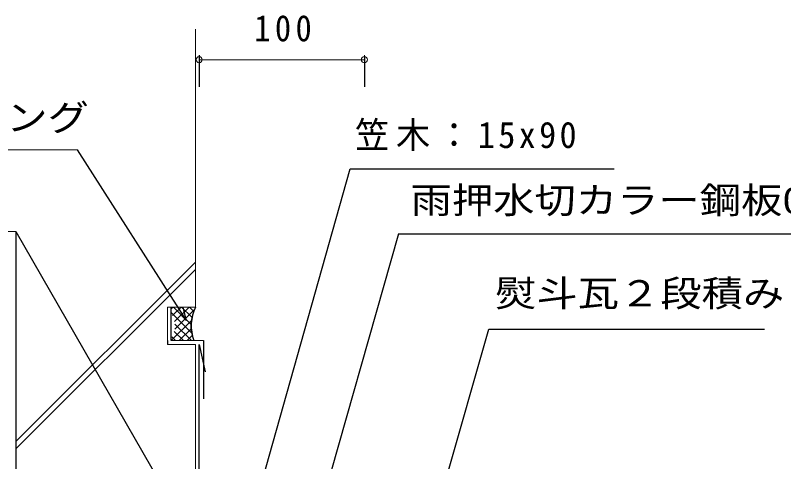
# Model space of a CAD drawing. Units: millimetres, scale not verified. Extents: x -697 to 658, y -428 to 436.
# Drawn here: x -391.6 to 36.2, y 186.9 to 435.7 of the extents above; entities that cross this region are included whole.
import ezdxf
from ezdxf.enums import TextEntityAlignment as Align

# ---------------------------------------------------------------- set-up
doc = ezdxf.new("R2010")
doc.units = ezdxf.units.MM
doc.header["$LTSCALE"] = 10
doc.layers.add('0-0_LAYER001', color=4, linetype='Continuous', lineweight=18)
doc.layers.add('0-1_LAYER004', color=7, linetype='Continuous')
doc.layers.add('0-2_ADD_LINE', color=7, linetype='Continuous')
doc.styles.add('ＭＳ ゴシック', font='')
doc.styles.get('ＭＳ ゴシック').set_extended_font_data('MS Gothic')

msp = doc.modelspace()

# ---------------------------------------------------------------- linework, layer by layer
at = {"layer": '0-0_LAYER001', "color": 2}
for p, q in [((-291.24, 273.1), (-291.24, 428.05)), ((-289.24, 413.43), (-289.24, 395.93)), ((-289.24, 410.93), (-197.24, 410.93)), ((-197.24, 413.43), (-197.24, 395.93)), ((-356.97, 360.78), (-472.31, 360.78)), ((-205.18, 350.16), (-58.18, 350.16)), ((-391.24, 314.16), (-391.24, 57.94)), ((-391.24, 198.2), (-291.24, 298.2)), ((-391.24, 193.96), (-291.24, 293.96)), ((-306.84, 252.3), (-306.84, 273.1)), ((-306.84, 273.1), (-291.24, 273.1)), ((-304.76, 272.03), (-303.69, 273.1)), ((-304.76, 269.98), (-304.76, 273.1)), ((-304.76, 254.38), (-304.76, 269.98)), ((-293.47, 258.7), (-304.76, 269.98)), ((-304.06, 268.31), (-299.27, 273.1)), ((-293.82, 263.46), (-303.46, 273.1)), ((-302.91, 265.06), (-294.86, 273.1)), ((-302.84, 260.71), (-291.98, 271.58)), ((-293.33, 267.39), (-299.05, 273.1)), ((-292.31, 270.78), (-294.64, 273.1)), ((-304.76, 254.38), (-293.66, 265.48)), ((-293.57, 254.38), (-302.7, 263.52)), ((-300.34, 254.38), (-293.77, 260.96)), ((-297.98, 254.38), (-303.11, 259.51)), ((-295.93, 254.38), (-293.14, 257.18)), ((-127.95, 260.8), (18.23, 260.8)), ((-304.76, 254.38), (-286.84, 254.38)), ((-302.39, 254.38), (-304.44, 256.43)), ((-286.84, 221.9), (-286.84, 254.38)), ((-306.84, 252.3), (-291.24, 252.3)), ((-291.24, 204.03), (-291.24, 252.3)), ((-289.24, 163.75), (-289.24, 252.3)), ((-291.24, 242.3), (-291.24, -18.16))]:
    msp.add_line(p, q, dxfattribs=at)
at = {"layer": '0-0_LAYER001', "color": 7}
for p, q in [((-291.24, 428.05), (-291.24, 273.1)), ((-289.24, 410.93), (-197.24, 410.93)), ((-467.51, 360.78), (-356.97, 360.78)), ((-538.9, 315.25), (-391.24, 315.25)), ((-291.24, 273.1), (-306.84, 273.1)), ((-306.84, 273.1), (-306.84, 254.38)), ((-304.76, 254.38), (-286.84, 254.38))]:
    msp.add_line(p, q, dxfattribs=at)
at = {"layer": '0-0_LAYER001', "color": 2}
for points in [[(-178.3, 313.87), (49.41, 313.87), (55.7, 313.87)], [(-298.19, 272.86), (-296.25, 265.62), (-301.56, 270.92)]]:
    msp.add_lwpolyline(points, dxfattribs=at)
at = {"layer": '0-0_LAYER001', "color": 7}
msp.add_lwpolyline([(-306.84, 252.3), (-291.24, 252.3), (-291.24, -68.16), (-390.1, -68.16)], dxfattribs=at)
at = {"layer": '0-0_LAYER001', "color": 2}
for centre in [(-289.24, 410.93), (-197.24, 410.93)]:
    msp.add_circle(centre, 1.7, dxfattribs=at)
msp.add_arc((-271.74, 262.7), 22.1, 151.9274, 202.1154, dxfattribs=at)
at = {"layer": '0-1_LAYER004'}
for p, q in [((-289.24, 413.43), (-289.24, 395.93)), ((-197.24, 412.63), (-197.24, 395.93)), ((-296.25, 265.62), (-356.97, 360.78)), ((-261.52, 149.89), (-205.18, 350.16)), ((-205.18, 350.16), (-58.18, 350.16)), ((-391.24, 315.25), (-391.24, -68.16)), ((-178.3, 313.87), (153.75, 313.87)), ((-291.24, 298.2), (-391.24, 198.2)), ((-391.24, 193.96), (-291.24, 293.96)), ((-304.76, 254.38), (-304.76, 273.1)), ((-296.25, 265.62), (-301.56, 270.92)), ((-296.25, 265.62), (-298.19, 272.86)), ((-172.07, 106.14), (-127.95, 260.8)), ((-127.95, 260.8), (25.42, 260.8)), ((-306.84, 254.38), (-306.84, 252.3)), ((-286.84, 254.38), (-286.84, 221.9)), ((-289.24, 252.3), (-285.86, 236.95))]:
    msp.add_line(p, q, dxfattribs=at)
for points in [[(-391.24, 315.25), (-282.68, 126.08), (-284.62, 133.33)], [(-178.3, 313.87), (-224.13, 152.27), (-220.66, 158.29)], [(657.72, -16.16), (-289.24, -16.16), (-289.24, 252.3)]]:
    msp.add_lwpolyline(points, dxfattribs=at)
msp.add_arc((-269.74, 262.6), 23.92, 153.9543, 200.0884, dxfattribs=at)

# ---------------------------------------------------------------- texts
at = {"layer": '0-0_LAYER001', "color": 7, "style": 'ＭＳ ゴシック', "width": 1.15}
for s, p in [('シーリング', (-465.61, 366.99)), ('熨斗瓦２段積み', (-124.49, 269.01))]:
    msp.add_text(s, height=14.66, dxfattribs=at).set_placement(p, align=Align.BOTTOM_LEFT)
at = {"layer": '0-2_ADD_LINE', "style": 'ＭＳ ゴシック', "width": 1.15}
msp.add_text('雨押水切カラー鋼板0.35ｍｍ以上', height=14.66, dxfattribs=at).set_placement((-171.53, 320.93), align=Align.BOTTOM_LEFT)
at = {"layer": '0-2_ADD_LINE', "char_height": 14.66, "attachment_point": 7, "style": 'ＭＳ ゴシック'}
for s, insert in [('\\T1.28;\\W0.9;100', (-258.54, 420.99)), ('\\T1.2;\\W0.95;笠木：15x90', (-202.45, 360.16))]:
    msp.add_mtext(s, dxfattribs=dict(at, insert=insert))

doc.saveas('drawing.dxf')
